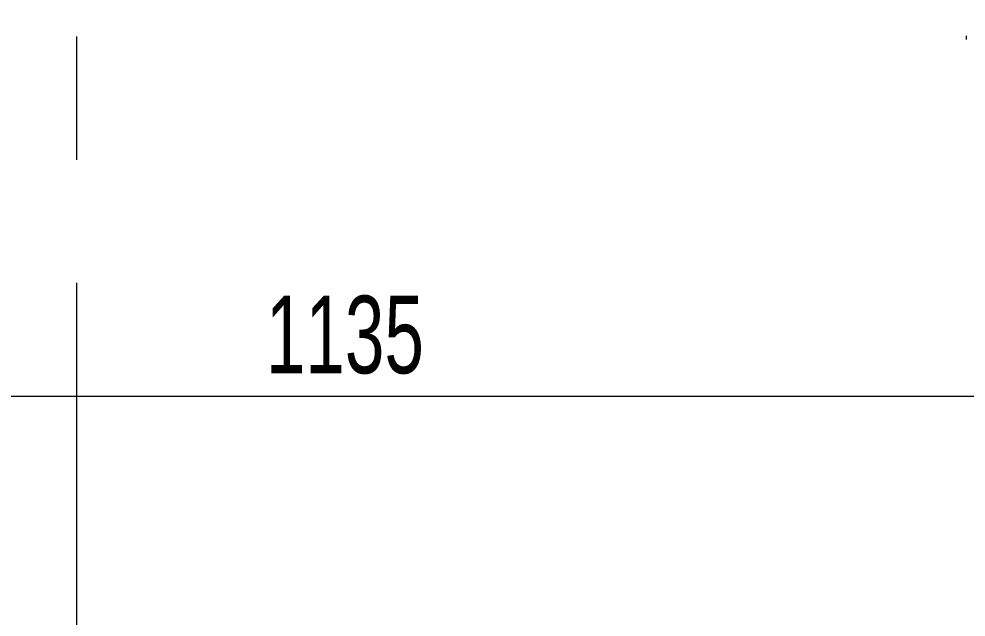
# Model space of a CAD drawing. Header units: metres. Extents: x 8 to 325, y -31 to 15.
# Drawn here: x 129.645 to 132.086, y -10.774 to -9.233 of the extents above; entities that cross this region are included whole.
import ezdxf

# ---------------------------------------------------------------- set-up
doc = ezdxf.new("R2010")
doc.units = ezdxf.units.M
doc.linetypes.add('Grid Line', pattern=[2.2225, 1.27, -0.3175, 0.3175, -0.3175])
for name, color, linetype, lineweight in [('A-DETY-AKS', 7, 'Continuous', 9), ('A-DETY-OLCU', 7, 'Continuous', 9), ('A-DETY-OLCU-100', 7, 'Continuous', 9), ('M-EKIP', 7, 'Continuous', 9)]:
    doc.layers.add(name, color=color, linetype=linetype, lineweight=lineweight)
doc.layers.add('G-IMPT', color=7, linetype='Continuous', lineweight=9, true_color=0x999999)
doc.styles.add('Arial Narrow_5', font='ARIALN.TTF', dxfattribs={"width": 0.8, "height": 0.2})
doc.dimstyles.new('TKFN_ARDI_Ölçü_1_100__İç__3', dxfattribs={"dimscale": 0.3048, "dimtxt": 0.204686, "dimasz": 0.328084, "dimexe": 0.328084, "dimexo": 0.0625, "dimgap": 0, "dimtad": 1, "dimdec": 0, "dimlfac": 100, "dimdsep": 46, "dimtxsty": 'Arial Narrow_5', "dimblk1": 'OBLIQUE', "dimblk2": 'OBLIQUE', "dimsah": 1, "dimcen": 0.09, "dimdle": 0.328084, "dimadec": 8, "dimazin": 0, "dimtfac": 1, "dimtdec": 4, "dimtix": 1, "dimtmove": 0, "dimatfit": 3, "dimfxl": 0.656168, "dimfxlon": 1, "dimtvp": 1, "dimtolj": 1, "dimtzin": 0, "dimarcsym": 2})

# ---------------------------------------------------------------- blocks, each defined once
blk = doc.blocks.new('D4010_10_Yangın Pompası - Wilo SCPFF 125_300_125_2_dwg-7064674-_1_13_4_13_ PERON KATI _FFL_')
at = {"layer": 'G-IMPT', "color": 8, "lineweight": 5, "true_color": 0x808080}
blk.add_line((0.6445, -0.9274), (0.6445, -0.9174), dxfattribs=at)
blk = doc.blocks.new('D4010_10_Yangın Pompası - ELEKTRİKLİ YANGIN POMPASI _ ELECTRICAL FIRE PUMP-7064675-_1_13_4_13_ PERON KATI _FFL_')
blk.add_blockref('D4010_10_Yangın Pompası - Wilo SCPFF 125_300_125_2_dwg-7064674-_1_13_4_13_ PERON KATI _FFL_', (-0.19, 0))
blk = doc.blocks.new('IC-TKN-M7-S23-000-10-A1-32-K-T-6E-200_rvt-1-_1_13_4_13_ PERON KATI _FFL_')
at = {"layer": 'M-EKIP', "color": 8, "lineweight": 5, "true_color": 0x808080, "rotation": 180}
blk.add_blockref('D4010_10_Yangın Pompası - ELEKTRİKLİ YANGIN POMPASI _ ELECTRICAL FIRE PUMP-7064675-_1_13_4_13_ PERON KATI _FFL_', (-172.2543, -10.2036), dxfattribs=at)
blk = doc.blocks.new('DIMBLOCK423-_1_13_4_13_ PERON KATI _FFL_')
at = {"layer": 'A-DETY-OLCU-100', "transparency": 16777216}
for p, q in [((124.7947, -10.2047), (124.7947, -10.0047)), ((136.1447, -10.2047), (136.1447, -10.0047)), ((124.7947, -10.2047), (124.8447, -10.1547)), ((136.1447, -10.2047), (136.1947, -10.1547)), ((124.7947, -10.2047), (124.7447, -10.2547)), ((124.7947, -10.2047), (136.1447, -10.2047)), ((124.7947, -10.2047), (124.7947, -10.3047)), ((136.1447, -10.2047), (136.0947, -10.2547)), ((136.1447, -10.2047), (136.1447, -10.3047))]:
    blk.add_line(p, q, dxfattribs=at)
at = {"layer": 'A-DETY-OLCU-100', "color": 0, "transparency": 16777216, "insert": (130.2812, -9.9462), "char_height": 0.2, "width": 0.452259, "attachment_point": 1, "line_spacing_factor": 0.974696, "style": 'Arial Narrow_5'}
blk.add_mtext('1135', dxfattribs=at)
blk = doc.blocks.new('_Oblique')
at = {"color": 0, "linetype": 'ByBlock', "lineweight": -2}
blk.add_line((-0.5, -0.5), (0.5, 0.5), dxfattribs=at)

msp = doc.modelspace()

# ---------------------------------------------------------------- linework, layer by layer
at = {"layer": 'A-DETY-AKS', "linetype": 'Grid Line'}
msp.add_line((129.7947, -28.9632), (129.7947, 13.6518), dxfattribs=at)

# ---------------------------------------------------------------- block references
at = {"lineweight": 5}
msp.add_blockref('IC-TKN-M7-S23-000-10-A1-32-K-T-6E-200_rvt-1-_1_13_4_13_ PERON KATI _FFL_', (304.7947, 0), dxfattribs=at)

# ---------------------------------------------------------------- dimensions: what is measured, and where the dimension line sits
at = {"layer": 'A-DETY-OLCU'}
dim = msp.add_linear_dim(base=(136.1447, -10.2047), p1=(124.7947, -10.0047), p2=(136.1447, -10.0047), dimstyle='TKFN_ARDI_Ölçü_1_100__İç__3', override={"dimpost": '<>', "dimfxl": 11.35}, dxfattribs=at)
dim.commit()
dim.dimension.update_dxf_attribs({"geometry": 'DIMBLOCK423-_1_13_4_13_ PERON KATI _FFL_', "text_midpoint": (130.4697, -10.1026)})

doc.saveas('drawing.dxf')
